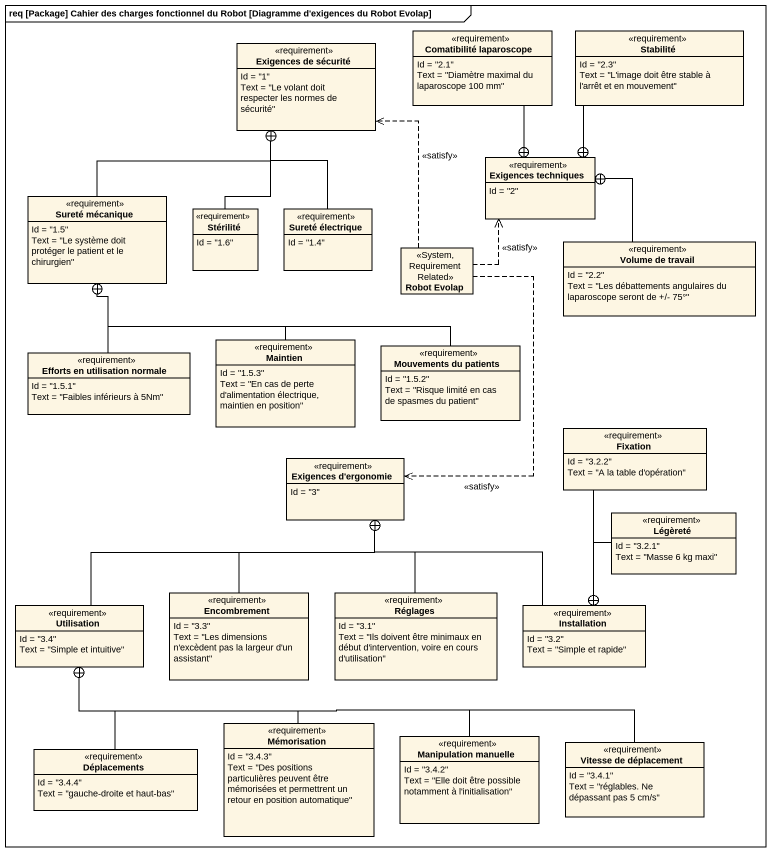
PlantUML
@startuml
mainframe req [Package] Cahier des charges fonctionnel du Robot [Diagramme d'exigences du Robot Evolap]
hide circle
hide empty members
class "Exigences de sécurité" as Exigences_de_sécurité <<requirement>> {
  Id = "1"
  Text = "Le volant doit respecter les normes de sécurité"
}
class "Comatibilité laparoscope" as Comatibilité_laparoscope <<requirement>> {
  Id = "2.1"
  Text = "Diamètre maximal du laparoscope 100 mm"
}
class Stabilité <<requirement>> {
  Id = "2.3"
  Text = "L'image doit être stable à l'arrêt et en mouvement"
}
class "Exigences techniques" as Exigences_techniques <<requirement>> {
  Id = "2"
}
class "Sureté mécanique" as Sureté_mécanique <<requirement>> {
  Id = "1.5"
  Text = "Le système doit protéger le patient et le chirurgien"
}
class Stérilité <<requirement>> {
  Id = "1.6"
}
class "Sureté électrique" as Sureté_électrique <<requirement>> {
  Id = "1.4"
}
class "Robot Evolap" as Robot_Evolap <<System, RequirementRelated>>
class "Volume de travail" as Volume_de_travail <<requirement>> {
  Id = "2.2"
  Text = "Les débattements angulaires du laparoscope seront de +/- 75°"
}
class "Efforts en utilisation normale" as Efforts_en_utilisation <<requirement>> {
  Id = "1.5.1"
  Text = "Faibles inférieurs à 5Nm"
}
class Maintien <<requirement>> {
  Id = "1.5.3"
  Text = "En cas de perte d'alimentation électrique, maintien en position"
}
class "Mouvements du patients" as Mouvements_du_patients <<requirement>> {
  Id = "1.5.2"
  Text = "Risque limité en cas de spasmes du patient"
}
class Fixation <<requirement>> {
  Id = "3.2.2"
  Text = "A la table d'opération"
}
class "Exigences d'ergonomie" as Exigences_d_ergonomie <<requirement>> {
  Id = "3"
}
class Légèreté <<requirement>> {
  Id = "3.2.1"
  Text = "Masse 6 kg maxi"
}
class Encombrement <<requirement>> {
  Id = "3.3"
  Text = "Les dimensions n'excèdent pas la largeur d'un assistant"
}
class Réglages <<requirement>> {
  Id = "3.1"
  Text = "Ils doivent être minimaux en début d'intervention, voire en cours d'utilisation"
}
class Utilisation <<requirement>> {
  Id = "3.4"
  Text = "Simple et intuitive"
}
class Installation <<requirement>> {
  Id = "3.2"
  Text = "Simple et rapide"
}
class Déplacements <<requirement>> {
  Id = "3.4.4"
  Text = "gauche-droite et haut-bas"
}
class Mémorisation <<requirement>> {
  Id = "3.4.3"
  Text = "Des positions particulières peuvent être mémorisées et permettrent un retour en position automatique"
}
class "Manipulation manuelle" as Manipulation_manuelle <<requirement>> {
  Id = "3.4.2"
  Text = "Elle doit être possible notamment à l'initialisation"
}
class "Vitesse de déplacement" as Vitesse_de_déplacement <<requirement>> {
  Id = "3.4.1"
  Text = "réglables. Ne dépassant pas 5 cm/s"
}
Comatibilité_laparoscope --+ Exigences_techniques
Stabilité --+ Exigences_techniques
Sureté_mécanique -up-+ Exigences_de_sécurité
Stérilité -up-+ Exigences_de_sécurité
Sureté_électrique -up-+ Exigences_de_sécurité
Robot_Evolap .up.> Exigences_de_sécurité : <<satisfy>>
Robot_Evolap .up.> Exigences_techniques : <<satisfy>>
Robot_Evolap ..> Exigences_d_ergonomie : <<satisfy>>
Volume_de_travail -up-+ Exigences_techniques
Efforts_en_utilisation -up-+ Sureté_mécanique
Maintien -up-+ Sureté_mécanique
Mouvements_du_patients -left-+ Sureté_mécanique
Fixation --+ Installation
Légèreté --+ Installation
Encombrement -up-+ Exigences_d_ergonomie
Réglages -up-+ Exigences_d_ergonomie
Utilisation -right-+ Exigences_d_ergonomie
Installation -up-+ Exigences_d_ergonomie
Déplacements -up-+ Utilisation
Mémorisation -up-+ Utilisation
Manipulation_manuelle -left-+ Utilisation
Vitesse_de_déplacement -left-+ Utilisation
@enduml
